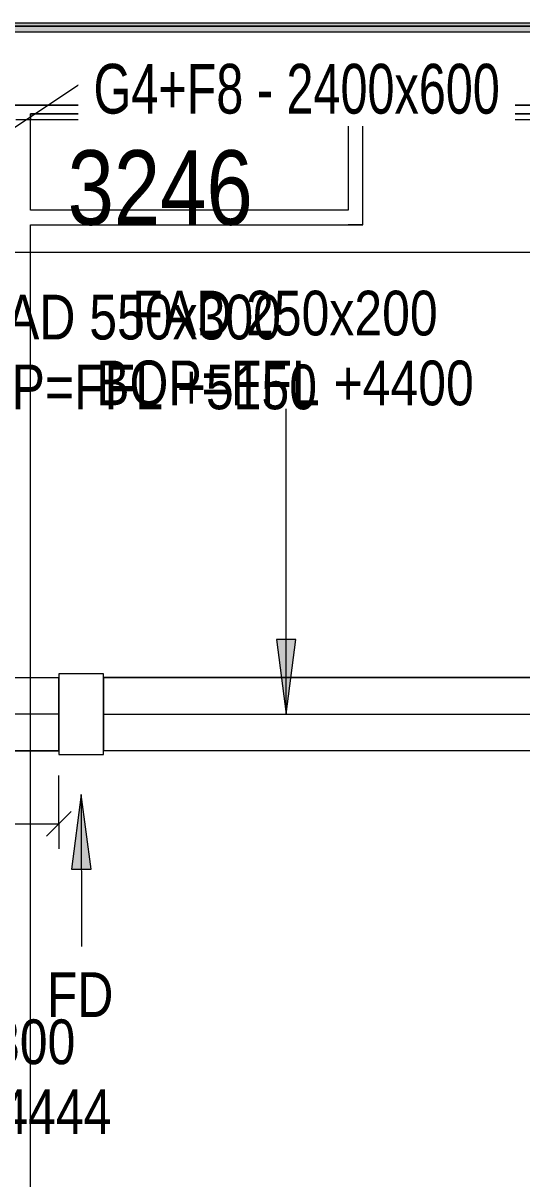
# Model space of a CAD drawing. Header units: millimetres. Extents: x -22227 to 20275, y 15053 to 61060.
# Drawn here: x 8814 to 10521, y 54494 to 58447 of the extents above; entities that cross this region are included whole.
import ezdxf

# ---------------------------------------------------------------- set-up
doc = ezdxf.new("R2010")
doc.units = ezdxf.units.MM
doc.linetypes.add('Grid Line', pattern=[22.225, 12.7, -3.175, 3.175, -3.175])
for name, color, linetype, lineweight in [('A-ANNO-DIMS', 7, 'Continuous', 9), ('A-ANNO-DIMS-170', 7, 'Continuous', 9), ('A-WALL', 7, 'Continuous', 9), ('A-WALL-PATT', 7, 'Continuous', 9), ('M-HVAC-CDFF-IDEN', 7, 'Continuous', 9), ('M-HVAC-DUCT', 7, 'Continuous', 18), ('M-HVAC-DUCT-CNTR', 7, 'Continuous', 5), ('M-HVAC-DUCT-IDEN', 7, 'Continuous', 9), ('S-GRID', 7, 'Continuous', 9)]:
    doc.layers.add(name, color=color, linetype=linetype, lineweight=lineweight)
doc.layers.add('A-FLOR', color=7, linetype='Continuous', lineweight=9, true_color=0x007f00)
doc.styles.add('Arial_2', font='arial.ttf', dxfattribs={"width": 0.8, "height": 153})
doc.styles.add('Arial_3', font='arial.ttf', dxfattribs={"width": 0.8, "height": 255})
doc.styles.add('Arial_6', font='arial.ttf', dxfattribs={"width": 0.7, "height": 170})
doc.dimstyles.new('AK_DIM_2_0_Arial_đỏ', dxfattribs={"dimscale": 304.8, "dimtxt": 260.166147, "dimasz": 0.278871, "dimexe": 0.278871, "dimexo": 0.278871, "dimgap": 0.055774, "dimtad": 1, "dimdec": 0, "dimzin": 0, "dimdsep": 46, "dimtxsty": 'Arial_3', "dimblk1": 'OBLIQUE', "dimblk2": 'OBLIQUE', "dimsah": 1, "dimcen": 0.09, "dimadec": 0, "dimazin": 0, "dimtfac": 1, "dimtdec": 4, "dimtix": 1, "dimtmove": 0, "dimatfit": 3, "dimfxl": 1, "dimtvp": 1, "dimtolj": 1, "dimtzin": 0, "dimarcsym": 2})

# ---------------------------------------------------------------- blocks, each defined once
blk = doc.blocks.new('AK-SGS-M3-A_rvt-1-MẶT BẰNG HỆ THỐNG GIÓ TƯƠI')
at = {"layer": 'A-WALL-PATT', "true_color": 0xeaeaea, "transparency": 33554534}
h = blk.add_hatch(color=254, dxfattribs=at)
h.paths.add_polyline_path([(-18852.6, 58416.9), (-17584.1, 58416.9), (-17584.1, 58446.9), (-20048.6, 58446.9), (-20048.6, 58416.9)])
h.paths.add_polyline_path([(-16663.1, 58416.9), (-16584.2, 58416.9), (-16584.2, 58446.9), (-16663.1, 58446.9)])
h.paths.add_polyline_path([(-14663.3, 58416.9), (-9809.1, 58416.9), (-9809.1, 58446.9), (-14663.3, 58446.9)])
h.paths.add_polyline_path([(-15663.2, 58416.9), (-15584.3, 58416.9), (-15584.3, 58446.9), (-15663.2, 58446.9)])
h.paths.add_polyline_path([(-8809.2, 58416.9), (-8809.2, 58446.9), (-8888.1, 58446.9), (-8888.1, 58416.9), (-8826.8, 58416.9)])
h.paths.add_polyline_path([(-7809.3, 58416.9), (-7809.3, 58446.9), (-7888.2, 58446.9), (-7888.2, 58416.9)])
h.paths.add_polyline_path([(-6888.3, 58416.9), (5590.9, 58416.9), (5590.9, 58446.9), (-6888.3, 58446.9)])
h.paths.add_polyline_path([(6511.9, 58416.9), (6590.8, 58416.9), (6590.8, 58446.9), (6511.9, 58446.9)])
h.paths.add_polyline_path([(8680.8, 58416.9), (13291.2, 58416.9), (13291.2, 58446.9), (8511.7, 58446.9), (8511.7, 58416.9)])
h.paths.add_polyline_path([(7590.7, 58416.9), (7590.7, 58446.9), (7511.8, 58446.9), (7511.8, 58416.9)])
h.paths.add_polyline_path([(14291.1, 58416.9), (14291.1, 58446.9), (14212.2, 58446.9), (14212.2, 58416.9), (14217.5, 58416.9)])
h.paths.add_polyline_path([(15264.9, 58416.9), (15291, 58416.9), (15291, 58446.9), (15212.1, 58446.9), (15212.1, 58416.9)])
h.paths.add_polyline_path([(17060.6, 58416.9), (17060.6, 58446.9), (16212, 58446.9), (16212, 58416.9), (16462, 58416.9)])
at = {"layer": 'A-WALL', "color": 253, "true_color": 0xaaaaaa}
for p, q in [((13291.2, 58446.9), (8511.7, 58446.9)), ((8511.7, 58416.9), (13291.2, 58416.9)), ((14201.4, 58166.9), (3042.8, 58166.9)), ((8838.9, 58116.9), (9926.4, 58116.9)), ((8838.9, 57806.9), (8838.9, 58116.9)), ((9926.4, 58116.9), (9926.4, 57806.9)), ((9976.4, 58116.9), (10666.4, 58116.9)), ((9976.4, 57756.9), (9976.4, 58116.9)), ((9926.4, 57806.9), (8838.9, 57806.9)), ((8838.9, 45066.9), (8838.9, 57756.9)), ((8838.9, 57756.9), (9926.4, 57756.9)), ((9926.4, 57756.9), (9976.4, 57756.9))]:
    blk.add_line(p, q, dxfattribs=at)
at = {"layer": 'A-WALL', "color": 9, "true_color": 0xc3c3c3}
for p, q in [((13291.2, 58446.9), (8511.7, 58446.9)), ((8511.7, 58436.9), (13291.2, 58436.9)), ((8511.7, 58416.9), (13291.2, 58416.9))]:
    blk.add_line(p, q, dxfattribs=at)
at = {"layer": 'A-WALL', "color": 254, "true_color": 0xd8d8d8}
blk.add_line((13291.2, 58436.9), (8511.7, 58436.9), dxfattribs=at)
at = {"layer": 'A-WALL', "color": 254, "true_color": 0xe0e0e0}
for p, q in [((14201.4, 58166.9), (3042.8, 58166.9)), ((8788.9, 58116.9), (8838.9, 58116.9)), ((8838.9, 58117.4), (8838.9, 58136.9)), ((8838.9, 58136.9), (9926.4, 58136.9)), ((9926.4, 58136.9), (9926.4, 58127.4)), ((9926.4, 58127.1), (9926.4, 58116.9)), ((9926.4, 58116.9), (9976.4, 58116.9)), ((9976.4, 58136.9), (10666.4, 58136.9)), ((9976.4, 58127.9), (9976.4, 58136.9)), ((9976.4, 58117.5), (9976.4, 58127.5))]:
    blk.add_line(p, q, dxfattribs=at)
at = {"layer": 'A-WALL', "color": 7, "true_color": 0xececec}
for p, q in [((8788.9, 58116.9), (8838.9, 58116.9)), ((9926.4, 58116.9), (9976.4, 58116.9))]:
    blk.add_line(p, q, dxfattribs=at)
at = {"layer": 'A-WALL', "color": 254, "true_color": 0xcccccc}
for p, q in [((8838.9, 58136.9), (8838.9, 58117.4)), ((9926.4, 58136.9), (8838.9, 58136.9)), ((8838.9, 58116.9), (9926.4, 58116.9)), ((8838.9, 57806.9), (8838.9, 58116.9)), ((9926.4, 58127.4), (9926.4, 58136.9)), ((9926.4, 58116.9), (9926.4, 58127.1)), ((9926.4, 58116.9), (9926.4, 57806.9)), ((10666.4, 58136.9), (9976.4, 58136.9)), ((9976.4, 58136.9), (9976.4, 58127.9)), ((9976.4, 58127.5), (9976.4, 58117.5)), ((9976.4, 58116.9), (10666.4, 58116.9)), ((9976.4, 57756.9), (9976.4, 58116.9)), ((9926.4, 57806.9), (8838.9, 57806.9)), ((8838.9, 45066.9), (8838.9, 57756.9)), ((8838.9, 57756.9), (9926.4, 57756.9)), ((9976.4, 57756.9), (9926.4, 57756.9))]:
    blk.add_line(p, q, dxfattribs=at)
blk = doc.blocks.new('Fire Damper - Rectangular - Simple - FD-2282211-MẶT BẰNG HỆ THỐNG GIÓ TƯƠI')
at = {"layer": 'M-HVAC-DUCT', "color": 4, "lineweight": 5, "true_color": 0x00ffff}
for p, q in [((-76.2, 137.7), (76.2, 137.7)), ((-76.2, -137.7), (-76.2, 137.7)), ((76.2, 137.7), (76.2, -137.7)), ((76.2, -137.7), (-76.2, -137.7))]:
    blk.add_line(p, q, dxfattribs=at)
blk = doc.blocks.new('AK-SGS-M3-Hrvt_rvt-1-MẶT BẰNG HỆ THỐNG GIÓ TƯƠI')
at = {"layer": 'A-FLOR', "color": 7, "true_color": 0xecf5ec}
blk.add_line((-19596.1, 58166.9), (14251.4, 58166.9), dxfattribs=at)
at = {"layer": 'A-FLOR', "color": 254, "true_color": 0xe0efe0}
blk.add_line((14251.4, 58166.9), (-19596.1, 58166.9), dxfattribs=at)
at = {"layer": 'M-HVAC-DUCT', "color": 4, "true_color": 0x00ffff}
for p, q in [((8137.1, 56208.8), (8936.3, 56208.8)), ((8137.1, 56208.8), (8936.3, 56208.8)), ((8936.3, 55958.8), (8936.3, 56208.8)), ((8936.3, 56208.8), (8936.3, 55958.8)), ((9088.7, 56208.8), (9088.7, 55958.8)), ((9088.7, 55958.8), (9088.7, 56208.8)), ((9088.7, 56208.8), (11898.1, 56208.8)), ((11898.1, 56208.8), (9088.7, 56208.8)), ((8936.3, 55958.8), (8137.1, 55958.8)), ((8137.1, 55958.8), (8936.3, 55958.8)), ((11898.1, 55958.8), (9088.7, 55958.8)), ((11898.1, 55958.8), (9088.7, 55958.8))]:
    blk.add_line(p, q, dxfattribs=at)
at = {"layer": 'M-HVAC-DUCT-CNTR', "color": 4, "true_color": 0x00ffff}
for p, q in [((8936.3, 56083.8), (8137.1, 56083.8)), ((9088.7, 56083.8), (11898.1, 56083.8))]:
    blk.add_line(p, q, dxfattribs=at)
at = {"layer": 'M-HVAC-DUCT', "color": 4, "lineweight": 18, "true_color": 0x00ffff, "extrusion": (0, 0, -1), "rotation": 180}
blk.add_blockref('Fire Damper - Rectangular - Simple - FD-2282211-MẶT BẰNG HỆ THỐNG GIÓ TƯƠI', (-9012.5, 56083.8), dxfattribs=at)
blk = doc.blocks.new('DIMBLOCK17-MẶT BẰNG HỆ THỐNG GIÓ TƯƠI')
at = {"layer": 'A-ANNO-DIMS-170', "color": 1, "true_color": 0xff0000}
for p, q in [((7655.5, 57664), (7655.5, 57749)), ((10901.4, 57664), (10901.4, 57749)), ((7655.5, 57664), (7698, 57706.5)), ((10901.4, 57664), (10943.9, 57706.5)), ((7655.5, 57664), (7613, 57621.5)), ((7655.5, 57664), (10901.4, 57664)), ((7655.5, 57664), (7655.5, 56603.2)), ((10901.4, 57664), (10858.9, 57621.5)), ((10901.4, 57664), (10901.4, 57639.1))]:
    blk.add_line(p, q, dxfattribs=at)
at = {"layer": 'A-ANNO-DIMS-170', "color": 0, "insert": (8966.3, 58012.1), "char_height": 255, "width": 749.279, "attachment_point": 1, "line_spacing_factor": 0.941778, "style": 'Arial_3'}
blk.add_mtext('3246', dxfattribs=at)
blk = doc.blocks.new('_Oblique')
at = {"color": 0, "linetype": 'ByBlock', "lineweight": -2}
blk.add_line((-0.5, -0.5), (0.5, 0.5), dxfattribs=at)
blk = doc.blocks.new('DIMBLOCK32-MẶT BẰNG HỆ THỐNG GIÓ TƯƠI')
at = {"layer": 'A-ANNO-DIMS-170', "color": 1, "true_color": 0xff0000}
for p, q in [((8137.1, 55708.7), (8137.1, 55873.8)), ((8936.3, 55708.7), (8936.3, 55873.8)), ((8137.1, 55708.7), (8179.6, 55751.2)), ((8936.3, 55708.7), (8978.8, 55751.2)), ((8137.1, 55708.7), (8094.6, 55666.2)), ((8137.1, 55708.7), (8936.3, 55708.7)), ((8137.1, 55708.7), (8137.1, 55623.7)), ((8936.3, 55708.7), (8893.8, 55666.2)), ((8936.3, 55708.7), (8936.3, 55623.7))]:
    blk.add_line(p, q, dxfattribs=at)
at = {"layer": 'A-ANNO-DIMS-170', "color": 0, "insert": (8302.5, 56056.7), "char_height": 255, "width": 561.959, "attachment_point": 1, "line_spacing_factor": 0.941778, "style": 'Arial_3'}
blk.add_mtext('799', dxfattribs=at)

msp = doc.modelspace()

# ---------------------------------------------------------------- hatches: boundary and pattern name
at = {"layer": 'M-HVAC-DUCT-IDEN'}
for points in [[(9714.4, 56083.8), (9748, 56338.8), (9680.9, 56338.8)], [(9012.5, 55808.4), (8979.6, 55553.4), (9046.8, 55553.5)]]:
    msp.add_hatch(color=256, dxfattribs=at).paths.add_polyline_path(points)

# ---------------------------------------------------------------- linework, layer by layer
at = {"layer": 'M-HVAC-CDFF-IDEN'}
msp.add_line((8511.7, 57908.3), (9049.5, 58266.3), dxfattribs=at)
at = {"layer": 'M-HVAC-DUCT-IDEN'}
for p, q in [((9714.4, 56083.8), (9714.4, 57127.9)), ((9748, 56338.8), (9680.9, 56338.8)), ((9680.9, 56338.8), (9714.4, 56083.8)), ((9714.4, 56083.8), (9748, 56338.8)), ((9012.5, 55808.4), (8979.6, 55553.4)), ((9046.8, 55553.5), (9012.5, 55808.4)), ((9012.5, 55808.4), (9013.9, 55289.1)), ((8979.6, 55553.4), (9046.8, 55553.5))]:
    msp.add_line(p, q, dxfattribs=at)
at = {"layer": 'S-GRID', "linetype": 'Grid Line'}
msp.add_line((15334.6, 58436.9), (-21036.6, 58436.9), dxfattribs=at)

# ---------------------------------------------------------------- block references
at = {"lineweight": 5}
for name in ['AK-SGS-M3-Hrvt_rvt-1-MẶT BẰNG HỆ THỐNG GIÓ TƯƠI', 'AK-SGS-M3-A_rvt-1-MẶT BẰNG HỆ THỐNG GIÓ TƯƠI']:
    msp.add_blockref(name, (0, 0), dxfattribs=at)

# ---------------------------------------------------------------- texts
at = {"layer": 'M-HVAC-DUCT-IDEN', "color": 1, "true_color": 0xff0000, "char_height": 153, "attachment_point": 5, "line_spacing_factor": 0.936439, "style": 'Arial_2'}
for s, insert, width in [('\\pxqc,t11.28889,22.57778,33.86667,45.15556,56.44444,67.73333,79.02222,90.31111,101.6,112.88889,124.17778,135.46667,146.75556,158.04444,169.33333,180.62222,191.91111,203.2,214.48889,225.77778,237.06667,248.35556,259.64444,270.93333,282.22222,293.51111,304.8,316.08889,327.37778,338.66667,349.95556,361.24444;{FAD 550x300\\PBOP=FFL +5150}', (9173.8, 57321.1), 1331.44), ('\\pxqc,t11.28889,22.57778,33.86667,45.15556,56.44444,67.73333,79.02222,90.31111,101.6,112.88889,124.17778,135.46667,146.75556,158.04444,169.33333,180.62222,191.91111,203.2,214.48889,225.77778,237.06667,248.35556,259.64444,270.93333,282.22222,293.51111,304.8,316.08889,327.37778,338.66667,349.95556,361.24444;{FAD 250x200\\PBOP=FFL +4400}', (9710.4, 57334.8), 1331.44), ('\\pxqc,t11.28889,22.57778,33.86667,45.15556,56.44444,67.73333,79.02222,90.31111,101.6,112.88889,124.17778,135.46667,146.75556,158.04444,169.33333,180.62222,191.91111,203.2,214.48889,225.77778,237.06667,248.35556,259.64444,270.93333,282.22222,293.51111,304.8,316.08889,327.37778,338.66667,349.95556,361.24444;{FD}', (9009.1, 55124.5), 243.44), ('\\pxqc,t11.28889,22.57778,33.86667,45.15556,56.44444,67.73333,79.02222,90.31111,101.6,112.88889,124.17778,135.46667,146.75556,158.04444,169.33333,180.62222,191.91111,203.2,214.48889,225.77778,237.06667,248.35556,259.64444,270.93333,282.22222,293.51111,304.8,316.08889,327.37778,338.66667,349.95556,361.24444;{FAD 550x300\\PBOP=FFL +4444}', (8470, 54842.7), 1331.44)]:
    msp.add_mtext(s, dxfattribs=dict(at, insert=insert, width=width))

# ---------------------------------------------------------------- dimensions: what is measured, and where the dimension line sits
at = {"layer": 'A-ANNO-DIMS', "color": 1, "true_color": 0xff0000}
for base, p1, p2, override, picture, middle in [((10901.4, 57664), (7655.5, 56518.2), (10901.4, 57724.1), {"dimpost": '<>', "dimfxl": 3462.706196}, 'DIMBLOCK17-MẶT BẰNG HỆ THỐNG GIÓ TƯƠI', (9278.5, 57811.3)), ((8936.3, 55708.7), (8137.1, 55958.8), (8936.3, 55958.8), {"dimpost": '<>', "dimfxl": 799.296142}, 'DIMBLOCK32-MẶT BẰNG HỆ THỐNG GIÓ TƯƠI', (8536.7, 55855.9))]:
    dim = msp.add_linear_dim(base=base, p1=p1, p2=p2, dimstyle='AK_DIM_2_0_Arial_đỏ', override=override, dxfattribs=at)
    dim.commit()
    dim.dimension.update_dxf_attribs({"geometry": picture, "text_midpoint": middle})

# ---------------------------------------------------------------- next in the draw order: texts
at = {"layer": 'M-HVAC-CDFF-IDEN', "color": 1, "true_color": 0xff0000, "insert": (9750.4, 58221.3), "char_height": 170, "width": 1408.96, "attachment_point": 5, "line_spacing_factor": 0.936439, "style": 'Arial_6', "bg_fill": 3, "box_fill_scale": 1.25, "bg_fill_color": 256, "bg_fill_true_color": 13158600, "bg_fill_transparency": 0}
msp.add_mtext('\\pxqc,t8.75,17.5,26.25,35,43.75,52.5,61.25,70,78.75,87.5,96.25,105,113.75,122.5,131.25,140,148.75,157.5,166.25,175,183.75,192.5,201.25,210,218.75,227.5,236.25,245,253.75,262.5,271.25,280;{G4+F8 - 2400x600}', dxfattribs=at)

doc.saveas('drawing.dxf')
